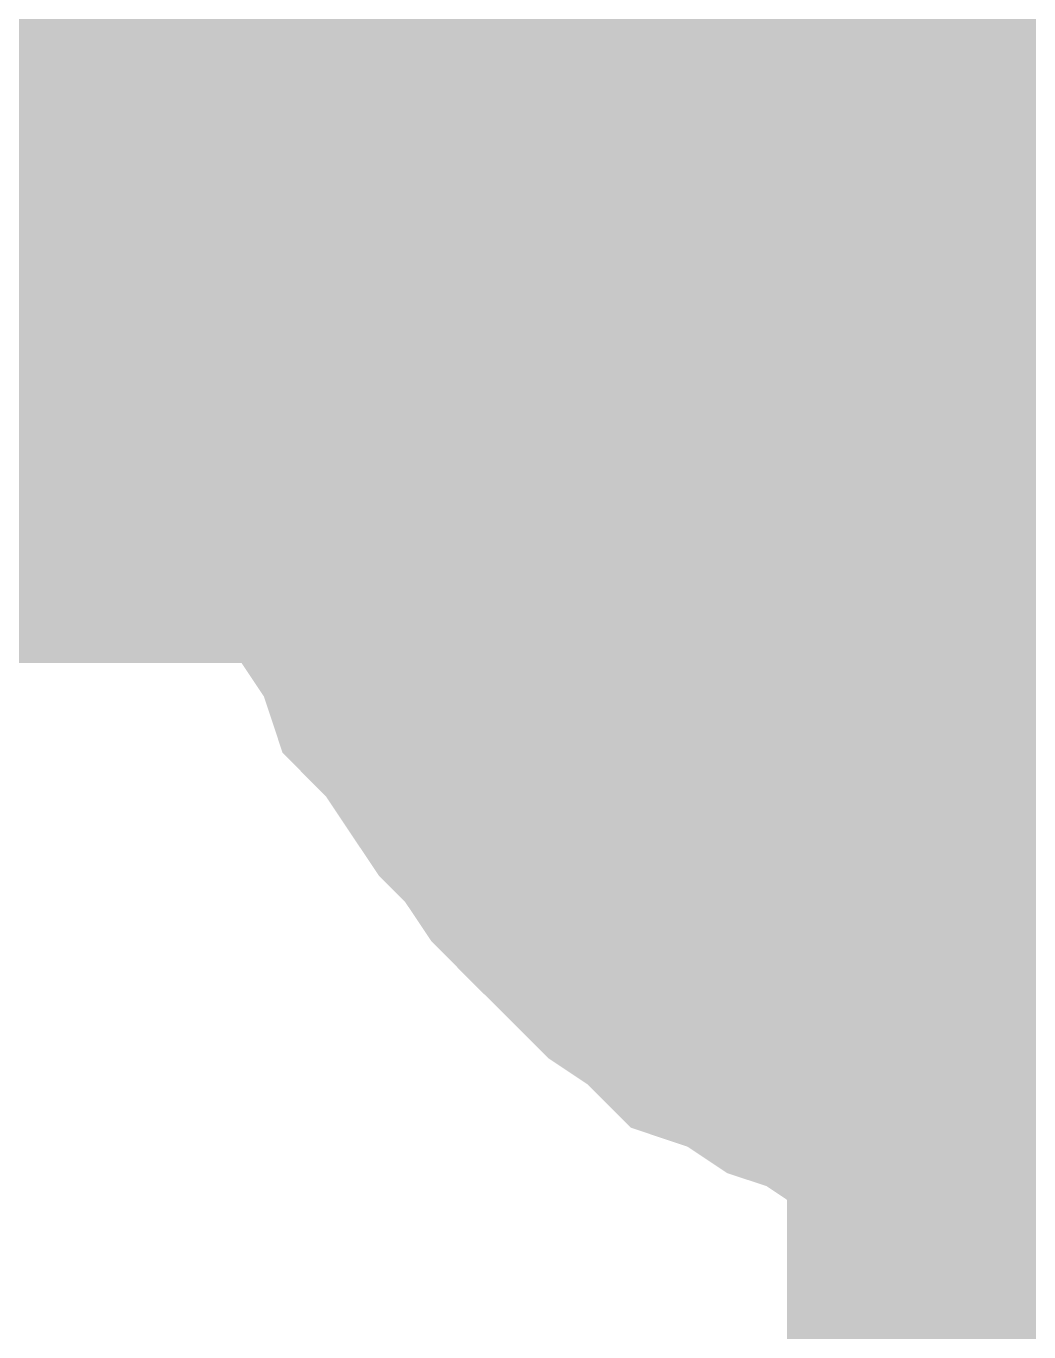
# Model space of a CAD drawing. Header units: inches. Extents: x 0 to 841, y 0 to 594.
# Drawn here: x 196.493 to 197.348, y 411.551 to 412.665 of the extents above; entities that cross this region are included whole.
import ezdxf

# ---------------------------------------------------------------- set-up
doc = ezdxf.new("R2010")
doc.units = ezdxf.units.IN
doc.layers.add('Sheet', color=255, linetype='Continuous')

msp = doc.modelspace()

# ---------------------------------------------------------------- linework, layer by layer
at = {"layer": 'Sheet'}
msp.add_lwpolyline([(197.246, 412.5, 0.508, 0.508, 1), (197.754, 412.5, 0.508, 0.508, 1)], format="xyseb", close=True, dxfattribs=at)
for points in [[(196.7529, 412.4963, 0.2997, 0.2997, 0), (196.7529, 412.5299, 0.2997, 0.2997, 0), (196.7529, 412.5749, 0.2997, 0.2997, 0), (196.7641, 412.6086, 0.2997, 0.2997, 0), (196.7641, 412.6535, 0.2997, 0.2997, 0), (196.7753, 412.6872, 0.2997, 0.2997, 0), (196.7865, 412.7208, 0.2997, 0.2997, 0), (196.7978, 412.7545, 0.2997, 0.2997, 0), (196.809, 412.7882, 0.2997, 0.2997, 0), (196.8315, 412.8219, 0.2997, 0.2997, 0)], [(196.7529, 412.4963, 0.2997, 0.2997, 0), (196.7529, 412.5299, 0.2997, 0.2997, 0), (196.7529, 412.5749, 0.2997, 0.2997, 0), (196.7641, 412.6086, 0.2997, 0.2997, 0), (196.7641, 412.6535, 0.2997, 0.2997, 0), (196.7753, 412.6872, 0.2997, 0.2997, 0), (196.7865, 412.7208, 0.2997, 0.2997, 0), (196.7978, 412.7545, 0.2997, 0.2997, 0), (196.809, 412.7882, 0.2997, 0.2997, 0), (196.8315, 412.8219, 0.2997, 0.2997, 0)], [(196.7529, 412.4963, 0.2997, 0.2997, 0), (196.7529, 412.5299, 0.2997, 0.2997, 0), (196.7529, 412.5749, 0.2997, 0.2997, 0), (196.7641, 412.6086, 0.2997, 0.2997, 0), (196.7641, 412.6535, 0.2997, 0.2997, 0), (196.7753, 412.6872, 0.2997, 0.2997, 0), (196.7865, 412.7208, 0.2997, 0.2997, 0), (196.7978, 412.7545, 0.2997, 0.2997, 0), (196.809, 412.7882, 0.2997, 0.2997, 0), (196.8315, 412.8219, 0.2997, 0.2997, 0)], [(197.0111, 412.4963, 0.2997, 0.2997, 0), (197.0111, 412.5187, 0.2997, 0.2997, 0), (197.0111, 412.5524, 0.2997, 0.2997, 0), (197.0224, 412.5749, 0.2997, 0.2997, 0), (197.0224, 412.5973, 0.2997, 0.2997, 0), (197.0224, 412.6198, 0.2997, 0.2997, 0), (197.0336, 412.6422, 0.2997, 0.2997, 0), (197.0448, 412.6759, 0.2997, 0.2997, 0), (197.056, 412.6984, 0.2997, 0.2997, 0), (197.056, 412.7208, 0.2997, 0.2997, 0), (197.0673, 412.7433, 0.2997, 0.2997, 0), (197.0785, 412.7545, 0.2997, 0.2997, 0), (197.101, 412.777, 0.2997, 0.2997, 0), (197.1122, 412.7995, 0.2997, 0.2997, 0), (197.1234, 412.8219, 0.2997, 0.2997, 0)], [(197.0111, 412.4963, 0.2997, 0.2997, 0), (197.0111, 412.5187, 0.2997, 0.2997, 0), (197.0111, 412.5524, 0.2997, 0.2997, 0), (197.0224, 412.5749, 0.2997, 0.2997, 0), (197.0224, 412.5973, 0.2997, 0.2997, 0), (197.0224, 412.6198, 0.2997, 0.2997, 0), (197.0336, 412.6422, 0.2997, 0.2997, 0), (197.0448, 412.6759, 0.2997, 0.2997, 0), (197.056, 412.6984, 0.2997, 0.2997, 0), (197.056, 412.7208, 0.2997, 0.2997, 0), (197.0673, 412.7433, 0.2997, 0.2997, 0), (197.0785, 412.7545, 0.2997, 0.2997, 0), (197.101, 412.777, 0.2997, 0.2997, 0), (197.1122, 412.7995, 0.2997, 0.2997, 0), (197.1234, 412.8219, 0.2997, 0.2997, 0)], [(187.5227, 412.4963, 0.7493, 0.7493, 0), (197.5164, 412.4963, 0.7493, 0.7493, 0), (202.5133, 412.4963, 0.7493, 0.7493, 0)], [(197.5164, 412.4963, 0.7493, 0.7493, 0), (197.5164, 406.9938, 0.7493, 0.7493, 0)], [(196.7529, 412.4963, 0.0991, 0.0991, 0), (196.7529, 412.5299, 0.0991, 0.0991, 0), (196.7529, 412.5749, 0.0991, 0.0991, 0), (196.7641, 412.6086, 0.0991, 0.0991, 0), (196.7641, 412.6535, 0.0991, 0.0991, 0), (196.7753, 412.6872, 0.0991, 0.0991, 0), (196.7865, 412.7208, 0.0991, 0.0991, 0)], [(196.7529, 412.4963, 0.0991, 0.0991, 0), (196.7529, 412.5299, 0.0991, 0.0991, 0), (196.7529, 412.5749, 0.0991, 0.0991, 0), (196.7641, 412.6086, 0.0991, 0.0991, 0), (196.7641, 412.6535, 0.0991, 0.0991, 0), (196.7753, 412.6872, 0.0991, 0.0991, 0), (196.7865, 412.7208, 0.0991, 0.0991, 0)], [(196.7529, 412.4963, 0.0991, 0.0991, 0), (196.7529, 412.5299, 0.0991, 0.0991, 0), (196.7529, 412.5749, 0.0991, 0.0991, 0), (196.7641, 412.6086, 0.0991, 0.0991, 0), (196.7641, 412.6535, 0.0991, 0.0991, 0), (196.7753, 412.6872, 0.0991, 0.0991, 0), (196.7865, 412.7208, 0.0991, 0.0991, 0)], [(197.0111, 412.4963, 0.0991, 0.0991, 0), (197.0111, 412.5187, 0.0991, 0.0991, 0), (197.0111, 412.5524, 0.0991, 0.0991, 0), (197.0224, 412.5749, 0.0991, 0.0991, 0), (197.0224, 412.5973, 0.0991, 0.0991, 0), (197.0224, 412.6198, 0.0991, 0.0991, 0), (197.0336, 412.6422, 0.0991, 0.0991, 0), (197.0448, 412.6759, 0.0991, 0.0991, 0), (197.056, 412.6984, 0.0991, 0.0991, 0), (197.056, 412.7208, 0.0991, 0.0991, 0)], [(197.0111, 412.4963, 0.0991, 0.0991, 0), (197.0111, 412.5187, 0.0991, 0.0991, 0), (197.0111, 412.5524, 0.0991, 0.0991, 0), (197.0224, 412.5749, 0.0991, 0.0991, 0), (197.0224, 412.5973, 0.0991, 0.0991, 0), (197.0224, 412.6198, 0.0991, 0.0991, 0), (197.0336, 412.6422, 0.0991, 0.0991, 0), (197.0448, 412.6759, 0.0991, 0.0991, 0), (197.056, 412.6984, 0.0991, 0.0991, 0), (197.056, 412.7208, 0.0991, 0.0991, 0)], [(197.5164, 411.7326, 0.2997, 0.2997, 0), (197.4827, 411.7326, 0.2997, 0.2997, 0), (197.4378, 411.7326, 0.2997, 0.2997, 0), (197.4041, 411.7439, 0.2997, 0.2997, 0), (197.3592, 411.7439, 0.2997, 0.2997, 0), (197.3255, 411.7551, 0.2997, 0.2997, 0), (197.2918, 411.7663, 0.2997, 0.2997, 0), (197.2582, 411.7776, 0.2997, 0.2997, 0), (197.2245, 411.7888, 0.2997, 0.2997, 0), (197.1908, 411.8113, 0.2997, 0.2997, 0), (197.1571, 411.8225, 0.2997, 0.2997, 0), (197.1234, 411.8449, 0.2997, 0.2997, 0), (197.0897, 411.8562, 0.2997, 0.2997, 0), (197.0673, 411.8786, 0.2997, 0.2997, 0), (197.0336, 411.9011, 0.2997, 0.2997, 0), (196.9999, 411.9348, 0.2997, 0.2997, 0), (196.9774, 411.9572, 0.2997, 0.2997, 0), (196.955, 411.9797, 0.2997, 0.2997, 0), (196.9325, 412.0134, 0.2997, 0.2997, 0), (196.9101, 412.0358, 0.2997, 0.2997, 0), (196.8876, 412.0695, 0.2997, 0.2997, 0), (196.8651, 412.1032, 0.2997, 0.2997, 0), (196.8427, 412.1257, 0.2997, 0.2997, 0), (196.8315, 412.1594, 0.2997, 0.2997, 0), (196.809, 412.1931, 0.2997, 0.2997, 0), (196.7978, 412.2267, 0.2997, 0.2997, 0), (196.7865, 412.2717, 0.2997, 0.2997, 0), (196.7753, 412.3054, 0.2997, 0.2997, 0), (196.7641, 412.339, 0.2997, 0.2997, 0), (196.7641, 412.384, 0.2997, 0.2997, 0), (196.7529, 412.4177, 0.2997, 0.2997, 0), (196.7529, 412.4513, 0.2997, 0.2997, 0), (196.7529, 412.4963, 0.2997, 0.2997, 0)], [(196.7529, 412.4963, 0.2997, 0.2997, 0), (196.7529, 412.4963, 0.2997, 0.2997, 0)], [(197.5164, 411.7326, 0.2997, 0.2997, 0), (197.4827, 411.7326, 0.2997, 0.2997, 0), (197.4378, 411.7326, 0.2997, 0.2997, 0), (197.4041, 411.7439, 0.2997, 0.2997, 0), (197.3592, 411.7439, 0.2997, 0.2997, 0), (197.3255, 411.7551, 0.2997, 0.2997, 0), (197.2918, 411.7663, 0.2997, 0.2997, 0), (197.2582, 411.7776, 0.2997, 0.2997, 0), (197.2245, 411.7888, 0.2997, 0.2997, 0), (197.1908, 411.8113, 0.2997, 0.2997, 0), (197.1571, 411.8225, 0.2997, 0.2997, 0), (197.1234, 411.8449, 0.2997, 0.2997, 0), (197.0897, 411.8562, 0.2997, 0.2997, 0), (197.0673, 411.8786, 0.2997, 0.2997, 0), (197.0336, 411.9011, 0.2997, 0.2997, 0), (196.9999, 411.9348, 0.2997, 0.2997, 0), (196.9774, 411.9572, 0.2997, 0.2997, 0), (196.955, 411.9797, 0.2997, 0.2997, 0), (196.9325, 412.0134, 0.2997, 0.2997, 0), (196.9101, 412.0358, 0.2997, 0.2997, 0), (196.8876, 412.0695, 0.2997, 0.2997, 0), (196.8651, 412.1032, 0.2997, 0.2997, 0), (196.8427, 412.1257, 0.2997, 0.2997, 0), (196.8315, 412.1594, 0.2997, 0.2997, 0), (196.809, 412.1931, 0.2997, 0.2997, 0), (196.7978, 412.2267, 0.2997, 0.2997, 0), (196.7865, 412.2717, 0.2997, 0.2997, 0), (196.7753, 412.3054, 0.2997, 0.2997, 0), (196.7641, 412.339, 0.2997, 0.2997, 0), (196.7641, 412.384, 0.2997, 0.2997, 0), (196.7529, 412.4177, 0.2997, 0.2997, 0), (196.7529, 412.4513, 0.2997, 0.2997, 0), (196.7529, 412.4963, 0.2997, 0.2997, 0)], [(196.7529, 412.4963, 0.2997, 0.2997, 0), (196.7529, 412.4963, 0.2997, 0.2997, 0)], [(197.5164, 411.7326, 0.2997, 0.2997, 0), (197.4827, 411.7326, 0.2997, 0.2997, 0), (197.4378, 411.7326, 0.2997, 0.2997, 0), (197.4041, 411.7439, 0.2997, 0.2997, 0), (197.3592, 411.7439, 0.2997, 0.2997, 0), (197.3255, 411.7551, 0.2997, 0.2997, 0), (197.2918, 411.7663, 0.2997, 0.2997, 0), (197.2582, 411.7776, 0.2997, 0.2997, 0), (197.2245, 411.7888, 0.2997, 0.2997, 0), (197.1908, 411.8113, 0.2997, 0.2997, 0), (197.1571, 411.8225, 0.2997, 0.2997, 0), (197.1234, 411.8449, 0.2997, 0.2997, 0), (197.0897, 411.8562, 0.2997, 0.2997, 0), (197.0673, 411.8786, 0.2997, 0.2997, 0), (197.0336, 411.9011, 0.2997, 0.2997, 0), (196.9999, 411.9348, 0.2997, 0.2997, 0), (196.9774, 411.9572, 0.2997, 0.2997, 0), (196.955, 411.9797, 0.2997, 0.2997, 0), (196.9325, 412.0134, 0.2997, 0.2997, 0), (196.9101, 412.0358, 0.2997, 0.2997, 0), (196.8876, 412.0695, 0.2997, 0.2997, 0), (196.8651, 412.1032, 0.2997, 0.2997, 0), (196.8427, 412.1257, 0.2997, 0.2997, 0), (196.8315, 412.1594, 0.2997, 0.2997, 0), (196.809, 412.1931, 0.2997, 0.2997, 0), (196.7978, 412.2267, 0.2997, 0.2997, 0), (196.7865, 412.2717, 0.2997, 0.2997, 0), (196.7753, 412.3054, 0.2997, 0.2997, 0), (196.7641, 412.339, 0.2997, 0.2997, 0), (196.7641, 412.384, 0.2997, 0.2997, 0), (196.7529, 412.4177, 0.2997, 0.2997, 0), (196.7529, 412.4513, 0.2997, 0.2997, 0), (196.7529, 412.4963, 0.2997, 0.2997, 0)], [(196.7529, 412.4963, 0.2997, 0.2997, 0), (196.7529, 412.4963, 0.2997, 0.2997, 0)], [(197.5164, 411.9909, 0.2997, 0.2997, 0), (197.494, 411.9909, 0.2997, 0.2997, 0), (197.4603, 411.9909, 0.2997, 0.2997, 0), (197.4378, 412.0022, 0.2997, 0.2997, 0), (197.4154, 412.0022, 0.2997, 0.2997, 0), (197.3929, 412.0022, 0.2997, 0.2997, 0), (197.3704, 412.0134, 0.2997, 0.2997, 0), (197.3368, 412.0246, 0.2997, 0.2997, 0), (197.3143, 412.0358, 0.2997, 0.2997, 0), (197.2918, 412.0358, 0.2997, 0.2997, 0), (197.2694, 412.0471, 0.2997, 0.2997, 0), (197.2582, 412.0583, 0.2997, 0.2997, 0), (197.2357, 412.0808, 0.2997, 0.2997, 0), (197.2132, 412.092, 0.2997, 0.2997, 0), (197.1908, 412.1032, 0.2997, 0.2997, 0), (197.1796, 412.1257, 0.2997, 0.2997, 0), (197.1571, 412.1369, 0.2997, 0.2997, 0), (197.1459, 412.1594, 0.2997, 0.2997, 0), (197.1234, 412.1706, 0.2997, 0.2997, 0), (197.1122, 412.1931, 0.2997, 0.2997, 0), (197.101, 412.2155, 0.2997, 0.2997, 0), (197.0785, 412.238, 0.2997, 0.2997, 0), (197.0673, 412.2492, 0.2997, 0.2997, 0), (197.056, 412.2717, 0.2997, 0.2997, 0), (197.056, 412.2941, 0.2997, 0.2997, 0), (197.0448, 412.3166, 0.2997, 0.2997, 0), (197.0336, 412.3503, 0.2997, 0.2997, 0), (197.0224, 412.3727, 0.2997, 0.2997, 0), (197.0224, 412.3952, 0.2997, 0.2997, 0), (197.0224, 412.4177, 0.2997, 0.2997, 0), (197.0111, 412.4401, 0.2997, 0.2997, 0), (197.0111, 412.4738, 0.2997, 0.2997, 0), (197.0111, 412.4963, 0.2997, 0.2997, 0)], [(197.0111, 412.4963, 0.2997, 0.2997, 0), (197.0111, 412.4963, 0.2997, 0.2997, 0)], [(197.5164, 411.9909, 0.2997, 0.2997, 0), (197.494, 411.9909, 0.2997, 0.2997, 0), (197.4603, 411.9909, 0.2997, 0.2997, 0), (197.4378, 412.0022, 0.2997, 0.2997, 0), (197.4154, 412.0022, 0.2997, 0.2997, 0), (197.3929, 412.0022, 0.2997, 0.2997, 0), (197.3704, 412.0134, 0.2997, 0.2997, 0), (197.3368, 412.0246, 0.2997, 0.2997, 0), (197.3143, 412.0358, 0.2997, 0.2997, 0), (197.2918, 412.0358, 0.2997, 0.2997, 0), (197.2694, 412.0471, 0.2997, 0.2997, 0), (197.2582, 412.0583, 0.2997, 0.2997, 0), (197.2357, 412.0808, 0.2997, 0.2997, 0), (197.2132, 412.092, 0.2997, 0.2997, 0), (197.1908, 412.1032, 0.2997, 0.2997, 0), (197.1796, 412.1257, 0.2997, 0.2997, 0), (197.1571, 412.1369, 0.2997, 0.2997, 0), (197.1459, 412.1594, 0.2997, 0.2997, 0), (197.1234, 412.1706, 0.2997, 0.2997, 0), (197.1122, 412.1931, 0.2997, 0.2997, 0), (197.101, 412.2155, 0.2997, 0.2997, 0), (197.0785, 412.238, 0.2997, 0.2997, 0), (197.0673, 412.2492, 0.2997, 0.2997, 0), (197.056, 412.2717, 0.2997, 0.2997, 0), (197.056, 412.2941, 0.2997, 0.2997, 0), (197.0448, 412.3166, 0.2997, 0.2997, 0), (197.0336, 412.3503, 0.2997, 0.2997, 0), (197.0224, 412.3727, 0.2997, 0.2997, 0), (197.0224, 412.3952, 0.2997, 0.2997, 0), (197.0224, 412.4177, 0.2997, 0.2997, 0), (197.0111, 412.4401, 0.2997, 0.2997, 0), (197.0111, 412.4738, 0.2997, 0.2997, 0), (197.0111, 412.4963, 0.2997, 0.2997, 0)], [(197.0111, 412.4963, 0.2997, 0.2997, 0), (197.0111, 412.4963, 0.2997, 0.2997, 0)], [(197.4041, 411.7439, 0.0991, 0.0991, 0), (197.3592, 411.7439, 0.0991, 0.0991, 0), (197.3255, 411.7551, 0.0991, 0.0991, 0), (197.2918, 411.7663, 0.0991, 0.0991, 0), (197.2582, 411.7776, 0.0991, 0.0991, 0), (197.2245, 411.7888, 0.0991, 0.0991, 0), (197.1908, 411.8113, 0.0991, 0.0991, 0), (197.1571, 411.8225, 0.0991, 0.0991, 0), (197.1234, 411.8449, 0.0991, 0.0991, 0), (197.0897, 411.8562, 0.0991, 0.0991, 0), (197.0673, 411.8786, 0.0991, 0.0991, 0), (197.0336, 411.9011, 0.0991, 0.0991, 0), (196.9999, 411.9348, 0.0991, 0.0991, 0), (196.9774, 411.9572, 0.0991, 0.0991, 0), (196.955, 411.9797, 0.0991, 0.0991, 0), (196.9325, 412.0134, 0.0991, 0.0991, 0), (196.9101, 412.0358, 0.0991, 0.0991, 0), (196.8876, 412.0695, 0.0991, 0.0991, 0), (196.8651, 412.1032, 0.0991, 0.0991, 0), (196.8427, 412.1257, 0.0991, 0.0991, 0), (196.8315, 412.1594, 0.0991, 0.0991, 0), (196.809, 412.1931, 0.0991, 0.0991, 0), (196.7978, 412.2267, 0.0991, 0.0991, 0), (196.7865, 412.2717, 0.0991, 0.0991, 0), (196.7753, 412.3054, 0.0991, 0.0991, 0), (196.7641, 412.339, 0.0991, 0.0991, 0), (196.7641, 412.384, 0.0991, 0.0991, 0), (196.7529, 412.4177, 0.0991, 0.0991, 0), (196.7529, 412.4513, 0.0991, 0.0991, 0), (196.7529, 412.4963, 0.0991, 0.0991, 0)], [(196.7529, 412.4963, 0.0991, 0.0991, 0), (196.7529, 412.4963, 0.0991, 0.0991, 0)], [(197.4041, 411.7439, 0.0991, 0.0991, 0), (197.3592, 411.7439, 0.0991, 0.0991, 0), (197.3255, 411.7551, 0.0991, 0.0991, 0), (197.2918, 411.7663, 0.0991, 0.0991, 0), (197.2582, 411.7776, 0.0991, 0.0991, 0), (197.2245, 411.7888, 0.0991, 0.0991, 0), (197.1908, 411.8113, 0.0991, 0.0991, 0), (197.1571, 411.8225, 0.0991, 0.0991, 0), (197.1234, 411.8449, 0.0991, 0.0991, 0), (197.0897, 411.8562, 0.0991, 0.0991, 0), (197.0673, 411.8786, 0.0991, 0.0991, 0), (197.0336, 411.9011, 0.0991, 0.0991, 0), (196.9999, 411.9348, 0.0991, 0.0991, 0), (196.9774, 411.9572, 0.0991, 0.0991, 0), (196.955, 411.9797, 0.0991, 0.0991, 0), (196.9325, 412.0134, 0.0991, 0.0991, 0), (196.9101, 412.0358, 0.0991, 0.0991, 0), (196.8876, 412.0695, 0.0991, 0.0991, 0), (196.8651, 412.1032, 0.0991, 0.0991, 0), (196.8427, 412.1257, 0.0991, 0.0991, 0), (196.8315, 412.1594, 0.0991, 0.0991, 0), (196.809, 412.1931, 0.0991, 0.0991, 0), (196.7978, 412.2267, 0.0991, 0.0991, 0), (196.7865, 412.2717, 0.0991, 0.0991, 0), (196.7753, 412.3054, 0.0991, 0.0991, 0), (196.7641, 412.339, 0.0991, 0.0991, 0), (196.7641, 412.384, 0.0991, 0.0991, 0), (196.7529, 412.4177, 0.0991, 0.0991, 0), (196.7529, 412.4513, 0.0991, 0.0991, 0), (196.7529, 412.4963, 0.0991, 0.0991, 0)], [(196.7529, 412.4963, 0.0991, 0.0991, 0), (196.7529, 412.4963, 0.0991, 0.0991, 0)], [(197.4041, 411.7439, 0.0991, 0.0991, 0), (197.3592, 411.7439, 0.0991, 0.0991, 0), (197.3255, 411.7551, 0.0991, 0.0991, 0), (197.2918, 411.7663, 0.0991, 0.0991, 0), (197.2582, 411.7776, 0.0991, 0.0991, 0), (197.2245, 411.7888, 0.0991, 0.0991, 0), (197.1908, 411.8113, 0.0991, 0.0991, 0), (197.1571, 411.8225, 0.0991, 0.0991, 0), (197.1234, 411.8449, 0.0991, 0.0991, 0), (197.0897, 411.8562, 0.0991, 0.0991, 0), (197.0673, 411.8786, 0.0991, 0.0991, 0), (197.0336, 411.9011, 0.0991, 0.0991, 0), (196.9999, 411.9348, 0.0991, 0.0991, 0), (196.9774, 411.9572, 0.0991, 0.0991, 0), (196.955, 411.9797, 0.0991, 0.0991, 0), (196.9325, 412.0134, 0.0991, 0.0991, 0), (196.9101, 412.0358, 0.0991, 0.0991, 0), (196.8876, 412.0695, 0.0991, 0.0991, 0), (196.8651, 412.1032, 0.0991, 0.0991, 0), (196.8427, 412.1257, 0.0991, 0.0991, 0), (196.8315, 412.1594, 0.0991, 0.0991, 0), (196.809, 412.1931, 0.0991, 0.0991, 0), (196.7978, 412.2267, 0.0991, 0.0991, 0), (196.7865, 412.2717, 0.0991, 0.0991, 0), (196.7753, 412.3054, 0.0991, 0.0991, 0), (196.7641, 412.339, 0.0991, 0.0991, 0), (196.7641, 412.384, 0.0991, 0.0991, 0), (196.7529, 412.4177, 0.0991, 0.0991, 0), (196.7529, 412.4513, 0.0991, 0.0991, 0), (196.7529, 412.4963, 0.0991, 0.0991, 0)], [(196.7529, 412.4963, 0.0991, 0.0991, 0), (196.7529, 412.4963, 0.0991, 0.0991, 0)], [(197.4154, 412.0022, 0.0991, 0.0991, 0), (197.3929, 412.0022, 0.0991, 0.0991, 0), (197.3704, 412.0134, 0.0991, 0.0991, 0), (197.3368, 412.0246, 0.0991, 0.0991, 0), (197.3143, 412.0358, 0.0991, 0.0991, 0), (197.2918, 412.0358, 0.0991, 0.0991, 0), (197.2694, 412.0471, 0.0991, 0.0991, 0), (197.2582, 412.0583, 0.0991, 0.0991, 0), (197.2357, 412.0808, 0.0991, 0.0991, 0), (197.2132, 412.092, 0.0991, 0.0991, 0), (197.1908, 412.1032, 0.0991, 0.0991, 0), (197.1796, 412.1257, 0.0991, 0.0991, 0), (197.1571, 412.1369, 0.0991, 0.0991, 0), (197.1459, 412.1594, 0.0991, 0.0991, 0), (197.1234, 412.1706, 0.0991, 0.0991, 0), (197.1122, 412.1931, 0.0991, 0.0991, 0), (197.101, 412.2155, 0.0991, 0.0991, 0), (197.0785, 412.238, 0.0991, 0.0991, 0), (197.0673, 412.2492, 0.0991, 0.0991, 0), (197.056, 412.2717, 0.0991, 0.0991, 0), (197.056, 412.2941, 0.0991, 0.0991, 0), (197.0448, 412.3166, 0.0991, 0.0991, 0), (197.0336, 412.3503, 0.0991, 0.0991, 0), (197.0224, 412.3727, 0.0991, 0.0991, 0), (197.0224, 412.3952, 0.0991, 0.0991, 0), (197.0224, 412.4177, 0.0991, 0.0991, 0), (197.0111, 412.4401, 0.0991, 0.0991, 0), (197.0111, 412.4738, 0.0991, 0.0991, 0), (197.0111, 412.4963, 0.0991, 0.0991, 0)], [(197.0111, 412.4963, 0.0991, 0.0991, 0), (197.0111, 412.4963, 0.0991, 0.0991, 0)], [(197.4154, 412.0022, 0.0991, 0.0991, 0), (197.3929, 412.0022, 0.0991, 0.0991, 0), (197.3704, 412.0134, 0.0991, 0.0991, 0), (197.3368, 412.0246, 0.0991, 0.0991, 0), (197.3143, 412.0358, 0.0991, 0.0991, 0), (197.2918, 412.0358, 0.0991, 0.0991, 0), (197.2694, 412.0471, 0.0991, 0.0991, 0), (197.2582, 412.0583, 0.0991, 0.0991, 0), (197.2357, 412.0808, 0.0991, 0.0991, 0), (197.2132, 412.092, 0.0991, 0.0991, 0), (197.1908, 412.1032, 0.0991, 0.0991, 0), (197.1796, 412.1257, 0.0991, 0.0991, 0), (197.1571, 412.1369, 0.0991, 0.0991, 0), (197.1459, 412.1594, 0.0991, 0.0991, 0), (197.1234, 412.1706, 0.0991, 0.0991, 0), (197.1122, 412.1931, 0.0991, 0.0991, 0), (197.101, 412.2155, 0.0991, 0.0991, 0), (197.0785, 412.238, 0.0991, 0.0991, 0), (197.0673, 412.2492, 0.0991, 0.0991, 0), (197.056, 412.2717, 0.0991, 0.0991, 0), (197.056, 412.2941, 0.0991, 0.0991, 0), (197.0448, 412.3166, 0.0991, 0.0991, 0), (197.0336, 412.3503, 0.0991, 0.0991, 0), (197.0224, 412.3727, 0.0991, 0.0991, 0), (197.0224, 412.3952, 0.0991, 0.0991, 0), (197.0224, 412.4177, 0.0991, 0.0991, 0), (197.0111, 412.4401, 0.0991, 0.0991, 0), (197.0111, 412.4738, 0.0991, 0.0991, 0), (197.0111, 412.4963, 0.0991, 0.0991, 0)], [(197.0111, 412.4963, 0.0991, 0.0991, 0), (197.0111, 412.4963, 0.0991, 0.0991, 0)]]:
    msp.add_lwpolyline(points, format="xyseb", dxfattribs=at)

doc.saveas('drawing.dxf')
